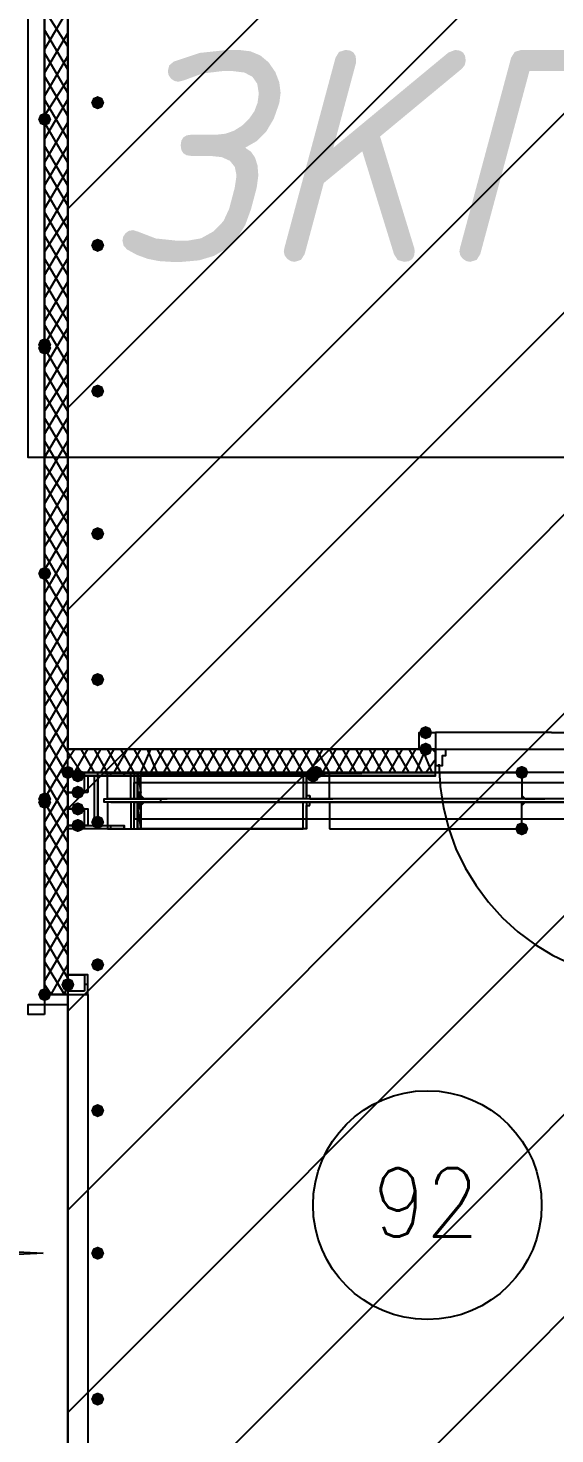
# Model space of a CAD drawing. Header units: millimetres. Extents: x 0 to 420, y 0 to 297.
# Drawn here: x 105.16 to 111.89, y 174.48 to 192.43 of the extents above; entities that cross this region are included whole.
import ezdxf

# ---------------------------------------------------------------- set-up
doc = ezdxf.new("R2010")
doc.units = ezdxf.units.MM
doc.layers.get('0').update_dxf_attribs({"linetype": 'CONTINUOUS'})
doc.styles.get("Standard").update_dxf_attribs({"font": 'STANDARD'})

msp = doc.modelspace()

# ---------------------------------------------------------------- hatches: boundary and pattern name
at = {"true_color": 0x000007}
h = msp.add_hatch(color=0, dxfattribs=at)
h.paths.add_polyline_path([(105.367667, 199.940333), (105.367667, 182.583667)], flags=0)
h.paths.add_polyline_path([(105.367667, 182.583667), (105.367667, 199.940333)], flags=0)
for points in [[(107.142581, 191.757873), (107.076986, 191.741336), (107.024897, 191.751396), (106.981075, 191.782126), (106.951309, 191.82643), (106.941388, 191.876935), (106.959715, 191.950936), (107.01525, 191.997651), (107.35287, 192.11003), (107.710333, 192.147582), (107.84979, 192.147582), (107.996973, 192.129908), (108.123538, 192.076888), (108.229535, 191.988522), (108.315016, 191.864808), (108.365383, 191.734997), (108.382264, 191.600225), (108.366279, 191.471241), (108.295586, 191.269289), (108.199261, 191.106612), (108.077304, 190.983208), (107.929717, 190.899079), (108.003192, 190.849048), (108.055738, 190.773333), (108.087304, 190.671884), (108.097837, 190.544648), (108.076891, 190.388654), (108.005233, 190.118007), (107.930207, 189.911198), (107.825881, 189.742216), (107.692306, 189.611061), (107.529534, 189.517734), (107.339434, 189.460683), (107.121635, 189.441666), (106.982729, 189.441666), (106.827372, 189.451493), (106.682041, 189.481009), (106.546631, 189.530265), (106.42104, 189.599313), (106.376392, 189.646925), (106.361509, 189.712313), (106.371086, 189.763438), (106.400094, 189.807122), (106.443571, 189.837163), (106.496557, 189.84736), (106.568215, 189.824761), (106.787323, 189.740425), (107.054387, 189.712313), (107.195498, 189.712313), (107.364583, 189.741734), (107.524573, 189.830273), (107.651904, 189.960911), (107.724664, 190.118007), (107.796322, 190.388654), (107.818922, 190.542443), (107.798045, 190.652496), (107.735413, 190.731234), (107.631027, 190.778552), (107.484886, 190.794348), (107.240697, 190.794348), (107.181459, 190.802823), (107.139274, 190.828248), (107.114039, 190.870623), (107.10565, 190.929947), (107.114039, 190.988953), (107.139274, 191.031164), (107.181459, 191.056529), (107.240697, 191.064995), (107.558749, 191.064995), (107.676158, 191.077518), (107.785298, 191.115155), (107.886171, 191.178011), (107.978775, 191.266188), (108.046919, 191.36458), (108.087364, 191.471241), (108.103901, 191.591957), (108.083351, 191.71648), (108.021769, 191.805553), (107.919261, 191.859072), (107.775927, 191.876935), (107.63647, 191.876935), (107.385805, 191.847169)], [(109.425973, 190.853879), (108.933738, 190.448185), (108.690101, 189.541987), (108.643316, 189.466608), (108.560565, 189.441666), (108.510198, 189.451588), (108.465205, 189.481353), (108.433717, 189.52421), (108.423313, 189.572855), (108.429376, 189.613645), (109.083669, 192.047261), (109.129144, 192.122433), (109.212653, 192.147582), (109.271659, 192.139219), (109.31387, 192.114164), (109.339234, 192.07247), (109.347701, 192.014188), (109.343842, 191.975051), (109.055005, 190.896874), (110.52675, 192.114509), (110.61274, 192.147582), (110.671746, 192.139107), (110.713957, 192.113682), (110.739321, 192.071307), (110.747787, 192.011983), (110.735454, 191.954105), (110.698729, 191.907803), (109.653074, 191.042395), (110.089636, 189.618055), (110.096251, 189.57506), (110.087776, 189.516545), (110.062351, 189.474877), (110.019977, 189.449951), (109.960652, 189.441666), (109.87797, 189.465713), (109.831668, 189.538129)], [(112.682359, 191.876935), (111.561188, 191.876935), (110.933905, 189.541987), (110.88712, 189.466608), (110.804369, 189.441666), (110.754002, 189.451588), (110.709009, 189.481353), (110.677521, 189.52421), (110.667116, 189.572855), (110.67318, 189.613645), (111.327472, 192.047261), (111.372948, 192.122433), (111.456457, 192.147582), (112.856543, 192.147582), (112.915549, 192.139219), (112.95776, 192.114164), (112.983125, 192.07247), (112.991591, 192.014188), (112.987733, 191.975051), (112.335645, 189.541987), (112.29017, 189.466608), (112.206661, 189.441666), (112.15588, 189.451588), (112.1113, 189.481353), (112.079812, 189.52421), (112.069408, 189.572855), (112.075471, 189.613645)], [(106.129667, 191.473667), (106.104796, 191.413871), (106.045, 191.389), (105.985204, 191.413871), (105.960333, 191.473667), (105.985204, 191.533462), (106.045, 191.558333), (106.104796, 191.533463)], [(106.129667, 189.653333), (106.104796, 189.593537), (106.045, 189.568667), (105.985204, 189.593537), (105.960333, 189.653333), (105.985204, 189.713129), (106.045, 189.738), (106.104796, 189.713129)], [(106.129667, 187.790667), (106.104796, 187.730871), (106.045, 187.706), (105.985204, 187.730871), (105.960333, 187.790667), (105.985204, 187.850462), (106.045, 187.875333), (106.104796, 187.850463)], [(106.129667, 185.970333), (106.104796, 185.910537), (106.045, 185.885667), (105.985204, 185.910537), (105.960333, 185.970333), (105.985204, 186.030129), (106.045, 186.055), (106.104796, 186.030129)], [(106.129667, 184.107667), (106.104796, 184.047871), (106.045, 184.023), (105.985204, 184.047871), (105.960333, 184.107667), (105.985204, 184.167462), (106.045, 184.192333), (106.104796, 184.167463)], [(110.320667, 183.430333), (110.295796, 183.370537), (110.236, 183.345667), (110.176204, 183.370537), (110.151333, 183.430333), (110.176204, 183.490129), (110.236, 183.515), (110.295796, 183.490129)], [(110.320667, 183.218667), (110.295796, 183.158871), (110.236, 183.134), (110.176204, 183.158871), (110.151333, 183.218667), (110.176204, 183.278462), (110.236, 183.303333), (110.295796, 183.278463)], [(105.875667, 182.88), (105.850796, 182.820204), (105.791, 182.795333), (105.731204, 182.820204), (105.706333, 182.88), (105.731204, 182.939796), (105.791, 182.964667), (105.850796, 182.939796)], [(111.548333, 182.922333), (111.523463, 182.862537), (111.463667, 182.837667), (111.403871, 182.862537), (111.379, 182.922333), (111.403871, 182.982129), (111.463667, 183.007), (111.523462, 182.982129)], [(105.875667, 182.668333), (105.850796, 182.608537), (105.791, 182.583667), (105.731204, 182.608537), (105.706333, 182.668333), (105.731204, 182.728129), (105.791, 182.753), (105.850796, 182.728129)], [(105.875667, 182.456667), (105.850796, 182.396871), (105.791, 182.372), (105.731204, 182.396871), (105.706333, 182.456667), (105.731204, 182.516462), (105.791, 182.541333), (105.850796, 182.516463)], [(106.129667, 182.287333), (106.104796, 182.227537), (106.045, 182.202667), (105.985204, 182.227537), (105.960333, 182.287333), (105.985204, 182.347129), (106.045, 182.372), (106.104796, 182.347129)], [(105.875667, 182.245), (105.850796, 182.185204), (105.791, 182.160333), (105.731204, 182.185204), (105.706333, 182.245), (105.731204, 182.304796), (105.791, 182.329667), (105.850796, 182.304796)], [(111.548333, 182.202667), (111.523463, 182.142871), (111.463667, 182.118), (111.403871, 182.142871), (111.379, 182.202667), (111.403871, 182.262462), (111.463667, 182.287333), (111.523462, 182.262463)], [(106.129667, 180.467), (106.104796, 180.407204), (106.045, 180.382333), (105.985204, 180.407204), (105.960333, 180.467), (105.985204, 180.526796), (106.045, 180.551667), (106.104796, 180.526796)], [(105.748667, 180.213), (105.723796, 180.153204), (105.664, 180.128333), (105.604204, 180.153204), (105.579333, 180.213), (105.604204, 180.272796), (105.664, 180.297667), (105.723796, 180.272796)], [(106.129667, 178.604333), (106.104796, 178.544537), (106.045, 178.519667), (105.985204, 178.544537), (105.960333, 178.604333), (105.985204, 178.664129), (106.045, 178.689), (106.104796, 178.664129)], [(106.129667, 176.784), (106.104796, 176.724204), (106.045, 176.699333), (105.985204, 176.724204), (105.960333, 176.784), (105.985204, 176.843796), (106.045, 176.868667), (106.104796, 176.843796)], [(106.129667, 174.921333), (106.104796, 174.861537), (106.045, 174.836667), (105.985204, 174.861537), (105.960333, 174.921333), (105.985204, 174.981129), (106.045, 175.006), (106.104796, 174.981129)]]:
    msp.add_hatch(color=0, dxfattribs=at).paths.add_polyline_path(points, flags=0)
at = {"true_color": 0x0000fe}
for points in [[(105.452333, 191.262), (105.427463, 191.202204), (105.367667, 191.177333), (105.307871, 191.202204), (105.283, 191.262), (105.307871, 191.321796), (105.367667, 191.346667), (105.427462, 191.321796)], [(105.452333, 191.262), (105.427463, 191.202204), (105.367667, 191.177333), (105.307871, 191.202204), (105.283, 191.262), (105.307871, 191.321796), (105.367667, 191.346667), (105.427462, 191.321796)], [(105.452333, 188.383333), (105.427463, 188.323537), (105.367667, 188.298667), (105.307871, 188.323537), (105.283, 188.383333), (105.307871, 188.443129), (105.367667, 188.468), (105.427462, 188.443129)], [(105.452333, 188.341), (105.427463, 188.281204), (105.367667, 188.256333), (105.307871, 188.281204), (105.283, 188.341), (105.307871, 188.400796), (105.367667, 188.425667), (105.427462, 188.400796)], [(105.452333, 185.462333), (105.427463, 185.402537), (105.367667, 185.377667), (105.307871, 185.402537), (105.283, 185.462333), (105.307871, 185.522129), (105.367667, 185.547), (105.427462, 185.522129)], [(105.452333, 185.462333), (105.427463, 185.402537), (105.367667, 185.377667), (105.307871, 185.402537), (105.283, 185.462333), (105.307871, 185.522129), (105.367667, 185.547), (105.427462, 185.522129)], [(105.748667, 182.922333), (105.723796, 182.862537), (105.664, 182.837667), (105.604204, 182.862537), (105.579333, 182.922333), (105.604204, 182.982129), (105.664, 183.007), (105.723796, 182.982129)], [(108.881333, 182.88), (108.856462, 182.820204), (108.796667, 182.795333), (108.736871, 182.820204), (108.712, 182.88), (108.736871, 182.939796), (108.796667, 182.964667), (108.856462, 182.939796)], [(108.923667, 182.922333), (108.898796, 182.862537), (108.839, 182.837667), (108.779204, 182.862537), (108.754333, 182.922333), (108.779204, 182.982129), (108.839, 183.007), (108.898796, 182.982129)], [(105.452333, 182.583667), (105.427463, 182.523871), (105.367667, 182.499), (105.307871, 182.523871), (105.283, 182.583667), (105.307871, 182.643462), (105.367667, 182.668333), (105.427462, 182.643463)], [(105.452333, 182.541333), (105.427463, 182.481537), (105.367667, 182.456667), (105.307871, 182.481537), (105.283, 182.541333), (105.307871, 182.601129), (105.367667, 182.626), (105.427462, 182.601129)], [(105.452333, 180.086), (105.427463, 180.026204), (105.367667, 180.001333), (105.307871, 180.026204), (105.283, 180.086), (105.307871, 180.145796), (105.367667, 180.170667), (105.427462, 180.145796)], [(105.452333, 180.086), (105.427463, 180.026204), (105.367667, 180.001333), (105.307871, 180.026204), (105.283, 180.086), (105.307871, 180.145796), (105.367667, 180.170667), (105.427462, 180.145796)]]:
    msp.add_hatch(color=0, dxfattribs=at).paths.add_polyline_path(points, flags=0)
at = {"true_color": 0x000007}
h = msp.add_hatch(color=0, dxfattribs=at)
h.paths.add_polyline_path([(110.363, 182.922333), (105.664, 182.922333), (110.363, 182.88)], flags=0)
h.paths.add_polyline_path([(105.664, 182.922333), (110.363, 182.88), (105.664, 182.88)], flags=0)
at = {"true_color": 0x000062}
h = msp.add_hatch(color=0, dxfattribs=at)
h.paths.add_polyline_path([(106.553, 182.922333), (106.595333, 182.922333)], flags=0)
h.paths.add_polyline_path([(106.595333, 182.922333), (106.553, 182.922333)], flags=0)
h.paths.add_polyline_path([(106.595333, 182.922333), (106.553, 182.922333)], flags=0)
h.paths.add_polyline_path([(106.553, 182.922333), (106.595333, 182.922333)], flags=0)
h.paths.add_polyline_path([(106.595333, 182.922333), (106.553, 182.922333)], flags=0)
h.paths.add_polyline_path([(106.595333, 182.922333), (106.553, 182.922333)], flags=0)
h = msp.add_hatch(color=0, dxfattribs=at)
h.paths.add_polyline_path([(106.595333, 182.922333), (106.553, 182.922333), (106.595333, 182.668333)], flags=0)
h.paths.add_polyline_path([(106.553, 182.922333), (106.595333, 182.668333), (106.553, 182.668333)], flags=0)
h = msp.add_hatch(color=0, dxfattribs=at)
h.paths.add_polyline_path([(106.595333, 182.668333), (106.553, 182.668333), (106.595333, 182.626)], flags=0)
h.paths.add_polyline_path([(106.553, 182.668333), (106.595333, 182.626), (106.553, 182.626)], flags=0)
h.paths.add_polyline_path([(106.595333, 182.626), (106.553, 182.626)], flags=0)
h.paths.add_polyline_path([(106.553, 182.626), (106.595333, 182.626)], flags=0)
h.paths.add_polyline_path([(106.595333, 182.626), (106.553, 182.626)], flags=0)
h.paths.add_polyline_path([(106.595333, 182.626), (106.553, 182.626)], flags=0)
h.paths.add_polyline_path([(106.553, 182.626), (106.595333, 182.626)], flags=0)
h.paths.add_polyline_path([(106.595333, 182.626), (106.553, 182.626)], flags=0)
h = msp.add_hatch(color=0, dxfattribs=at)
h.paths.add_polyline_path([(106.595333, 182.626), (106.553, 182.626), (106.637667, 182.583667)], flags=0)
h.paths.add_polyline_path([(106.553, 182.626), (106.637667, 182.583667), (106.553, 182.583667)], flags=0)
h = msp.add_hatch(color=0, dxfattribs=at)
h.paths.add_polyline_path([(106.849333, 182.583667), (106.553, 182.583667)], flags=0)
h.paths.add_polyline_path([(106.849333, 182.583667), (106.553, 182.583667), (106.637667, 182.583667)], flags=0)
h = msp.add_hatch(color=0, dxfattribs=at)
h.paths.add_polyline_path([(106.553, 182.583667), (106.934, 182.583667)], flags=0)
h.paths.add_polyline_path([(106.934, 182.583667), (106.553, 182.583667)], flags=0)
h.paths.add_polyline_path([(106.934, 182.583667), (106.553, 182.583667)], flags=0)
h.paths.add_polyline_path([(106.553, 182.583667), (106.934, 182.583667)], flags=0)
h.paths.add_polyline_path([(106.934, 182.583667), (106.553, 182.583667)], flags=0)
h.paths.add_polyline_path([(106.934, 182.583667), (106.553, 182.583667)], flags=0)
h.paths.add_polyline_path([(106.553, 182.583667), (106.934, 182.583667)], flags=0)
h.paths.add_polyline_path([(106.934, 182.583667), (106.553, 182.583667)], flags=0)
h.paths.add_polyline_path([(106.934, 182.583667), (106.553, 182.583667)], flags=0)
h.paths.add_polyline_path([(106.553, 182.583667), (106.934, 182.583667)], flags=0)
h.paths.add_polyline_path([(106.934, 182.583667), (106.553, 182.583667)], flags=0)
h.paths.add_polyline_path([(106.934, 182.583667), (106.553, 182.583667), (106.891667, 182.583667)], flags=0)
for points in [[(106.891667, 182.583667), (106.849333, 182.583667)], [(106.553, 182.202667), (106.595333, 182.202667)]]:
    msp.add_hatch(color=0, dxfattribs=at).paths.add_polyline_path(points, flags=0)
h = msp.add_hatch(color=0, dxfattribs=at)
h.paths.add_polyline_path([(106.849333, 182.583667), (106.891667, 182.583667)], flags=0)
h.paths.add_polyline_path([(106.891667, 182.583667), (106.849333, 182.583667)], flags=0)
at = {"true_color": 0x000007}
h = msp.add_hatch(color=0, dxfattribs=at)
h.paths.add_polyline_path([(105.367667, 182.541333), (105.367667, 180.086)], flags=0)
h.paths.add_polyline_path([(105.367667, 180.086), (105.367667, 182.541333)], flags=0)
at = {"true_color": 0x000062}
h = msp.add_hatch(color=0, dxfattribs=at)
h.paths.add_polyline_path([(106.553, 182.541333), (106.934, 182.541333)], flags=0)
h.paths.add_polyline_path([(106.934, 182.541333), (106.553, 182.541333)], flags=0)
h.paths.add_polyline_path([(106.934, 182.541333), (106.553, 182.541333)], flags=0)
h.paths.add_polyline_path([(106.553, 182.541333), (106.934, 182.541333)], flags=0)
h.paths.add_polyline_path([(106.934, 182.541333), (106.553, 182.541333)], flags=0)
h.paths.add_polyline_path([(106.934, 182.541333), (106.553, 182.541333)], flags=0)
h.paths.add_polyline_path([(106.553, 182.541333), (106.934, 182.541333)], flags=0)
h.paths.add_polyline_path([(106.934, 182.541333), (106.553, 182.541333)], flags=0)
h.paths.add_polyline_path([(106.934, 182.541333), (106.553, 182.541333)], flags=0)
h.paths.add_polyline_path([(106.553, 182.541333), (106.934, 182.541333)], flags=0)
h = msp.add_hatch(color=0, dxfattribs=at)
h.paths.add_polyline_path([(106.891667, 182.541333), (106.849333, 182.541333)], flags=0)
h.paths.add_polyline_path([(106.891667, 182.541333), (106.849333, 182.541333)], flags=0)
h.paths.add_polyline_path([(106.849333, 182.541333), (106.891667, 182.541333)], flags=0)
h.paths.add_polyline_path([(106.891667, 182.541333), (106.553, 182.541333)], flags=0)
h.paths.add_polyline_path([(106.891667, 182.541333), (106.553, 182.541333), (106.934, 182.541333)], flags=0)
h = msp.add_hatch(color=0, dxfattribs=at)
h.paths.add_polyline_path([(106.637667, 182.541333), (106.553, 182.541333)], flags=0)
h.paths.add_polyline_path([(106.637667, 182.541333), (106.553, 182.541333), (106.849333, 182.541333)], flags=0)
h = msp.add_hatch(color=0, dxfattribs=at)
h.paths.add_polyline_path([(106.637667, 182.541333), (106.553, 182.541333), (106.595333, 182.499)], flags=0)
h.paths.add_polyline_path([(106.553, 182.541333), (106.595333, 182.499), (106.553, 182.499)], flags=0)
h.paths.add_polyline_path([(106.595333, 182.499), (106.553, 182.499)], flags=0)
h.paths.add_polyline_path([(106.553, 182.499), (106.595333, 182.499)], flags=0)
h.paths.add_polyline_path([(106.595333, 182.499), (106.553, 182.499)], flags=0)
h.paths.add_polyline_path([(106.595333, 182.499), (106.553, 182.499)], flags=0)
h.paths.add_polyline_path([(106.553, 182.499), (106.595333, 182.499)], flags=0)
h.paths.add_polyline_path([(106.595333, 182.499), (106.553, 182.499)], flags=0)
h = msp.add_hatch(color=0, dxfattribs=at)
h.paths.add_polyline_path([(106.595333, 182.499), (106.553, 182.499), (106.595333, 182.456667)], flags=0)
h.paths.add_polyline_path([(106.553, 182.499), (106.595333, 182.456667), (106.553, 182.456667)], flags=0)
h = msp.add_hatch(color=0, dxfattribs=at)
h.paths.add_polyline_path([(106.595333, 182.456667), (106.553, 182.456667), (106.595333, 182.202667)], flags=0)
h.paths.add_polyline_path([(106.553, 182.456667), (106.595333, 182.202667), (106.553, 182.202667)], flags=0)
h.paths.add_polyline_path([(106.595333, 182.202667), (106.553, 182.202667)], flags=0)
h.paths.add_polyline_path([(106.553, 182.202667), (106.595333, 182.202667)], flags=0)
h.paths.add_polyline_path([(106.595333, 182.202667), (106.553, 182.202667)], flags=0)
h.paths.add_polyline_path([(106.595333, 182.202667), (106.553, 182.202667)], flags=0)

# ---------------------------------------------------------------- linework, layer by layer
at = {"color": 0, "true_color": 0x000007}
for points in [[(105.367667, 235.373333), (105.367667, 180.086)], [(105.664, 183.218667), (105.664, 200.321333)], [(105.367667, 182.583667), (105.367667, 199.940333), (105.367667, 182.583667), (105.367667, 199.940333)], [(105.367667, 192.151), (105.664, 192.659)], [(105.664, 192.193333), (105.367667, 192.659)], [(105.664, 191.897), (105.367667, 192.405)], [(105.367667, 191.854667), (105.664, 192.362667)], [(105.664, 191.600667), (105.367667, 192.108667)], [(105.367667, 191.558333), (105.664, 192.066333)], [(105.664, 191.304333), (105.367667, 191.812333)], [(105.367667, 191.304333), (105.664, 191.77)], [(105.367667, 191.008), (105.664, 191.516)], [(105.664, 191.008), (105.367667, 191.516)], [(105.367667, 190.711667), (105.664, 191.219667)], [(105.664, 190.711667), (105.367667, 191.219667)], [(105.367667, 190.415333), (105.664, 190.923333)], [(105.664, 190.415333), (105.367667, 190.923333)], [(105.664, 190.161333), (105.367667, 190.669333)], [(105.367667, 190.119), (105.664, 190.627)], [(105.664, 189.865), (105.367667, 190.373)], [(105.367667, 189.822667), (105.664, 190.330667)], [(105.664, 189.568667), (105.367667, 190.076667)], [(105.367667, 189.568667), (105.664, 190.034333)], [(105.367667, 189.272333), (105.664, 189.780333)], [(105.664, 189.272333), (105.367667, 189.780333)], [(105.367667, 188.976), (105.664, 189.484)], [(105.664, 188.976), (105.367667, 189.484)], [(105.367667, 188.679667), (105.664, 189.187667)], [(105.664, 188.679667), (105.367667, 189.187667)], [(105.367667, 188.383333), (105.664, 188.891333)], [(105.664, 188.425667), (105.367667, 188.891333)], [(105.664, 188.129333), (105.367667, 188.637333)], [(105.367667, 188.087), (105.664, 188.595)], [(105.664, 187.833), (105.367667, 188.341)], [(105.367667, 187.790667), (105.664, 188.298667)], [(105.664, 187.536667), (105.367667, 188.044667)], [(105.367667, 187.536667), (105.664, 188.002333)], [(105.367667, 187.240333), (105.664, 187.748333)], [(105.664, 187.240333), (105.367667, 187.748333)], [(105.367667, 186.944), (105.664, 187.452)], [(105.664, 186.944), (105.367667, 187.452)], [(105.367667, 186.647667), (105.664, 187.155667)], [(105.664, 186.647667), (105.367667, 187.155667)], [(105.367667, 186.351333), (105.664, 186.859333)], [(105.664, 186.393667), (105.367667, 186.859333)], [(105.664, 186.097333), (105.367667, 186.605333)], [(105.367667, 186.055), (105.664, 186.563)], [(105.664, 185.801), (105.367667, 186.309)], [(105.367667, 185.801), (105.664, 186.266667)], [(105.367667, 185.504667), (105.664, 186.012667)], [(105.664, 185.504667), (105.367667, 186.012667)], [(105.367667, 185.208333), (105.664, 185.716333)], [(105.664, 185.208333), (105.367667, 185.716333)], [(105.367667, 184.912), (105.664, 185.42)], [(105.664, 184.912), (105.367667, 185.42)], [(105.367667, 184.615667), (105.664, 185.123667)], [(105.664, 184.658), (105.367667, 185.123667)], [(105.664, 184.361667), (105.367667, 184.869667)], [(105.367667, 184.319333), (105.664, 184.827333)], [(105.664, 184.065333), (105.367667, 184.573333)], [(105.367667, 184.023), (105.664, 184.531)], [(105.664, 183.769), (105.367667, 184.277)], [(105.367667, 183.769), (105.664, 184.234667)], [(105.367667, 183.472667), (105.664, 183.980667)], [(105.664, 183.472667), (105.367667, 183.980667)], [(105.367667, 183.176333), (105.664, 183.684333)], [(105.664, 183.176333), (105.367667, 183.684333)], [(105.367667, 182.88), (105.664, 183.388)], [(105.664, 182.88), (105.367667, 183.388)], [(111.844667, 183.430333), (110.363, 183.430333), (110.363, 183.345667)], [(110.363, 183.345667), (110.363, 183.218667), (111.844667, 183.218667)], [(111.844667, 183.430333), (113.284, 183.430333), (113.495667, 183.430333), (113.495667, 183.218667), (113.284, 183.218667), (113.284, 183.430333), (113.538, 183.430333), (113.538, 183.218667), (113.284, 183.218667), (113.284, 183.430333), (113.284, 183.345667)], [(111.844667, 183.218667), (113.284, 183.218667), (113.284, 183.345667)], [(105.367667, 182.583667), (105.664, 183.091667)], [(105.664, 182.626), (105.367667, 183.091667)], [(105.664, 183.091667), (105.748667, 183.218667)], [(110.363, 183.218667), (105.664, 183.218667)], [(105.833333, 182.922333), (105.664, 183.176333)], [(105.748667, 182.922333), (105.918, 183.218667)], [(106.002667, 182.922333), (105.833333, 183.218667)], [(105.918, 182.922333), (106.087333, 183.218667)], [(106.172, 182.922333), (106.002667, 183.218667)], [(106.087333, 182.922333), (106.256667, 183.218667)], [(106.341333, 182.922333), (106.172, 183.218667)], [(106.256667, 182.922333), (106.426, 183.218667)], [(106.510667, 182.922333), (106.341333, 183.218667)], [(106.426, 182.922333), (106.595333, 183.218667)], [(106.68, 182.922333), (106.510667, 183.218667)], [(106.595333, 182.922333), (106.722333, 183.218667)], [(106.807, 182.922333), (106.68, 183.218667)], [(106.722333, 182.922333), (106.891667, 183.218667)], [(106.976333, 182.922333), (106.807, 183.218667)], [(106.891667, 182.922333), (107.061, 183.218667)], [(107.145667, 182.922333), (106.976333, 183.218667)], [(107.061, 182.922333), (107.230333, 183.218667)], [(107.315, 182.922333), (107.145667, 183.218667)], [(107.230333, 182.922333), (107.399667, 183.218667)], [(107.484333, 182.922333), (107.315, 183.218667)], [(107.399667, 182.922333), (107.569, 183.218667)], [(107.653667, 182.922333), (107.484333, 183.218667)], [(107.569, 182.922333), (107.738333, 183.218667)], [(107.823, 182.922333), (107.653667, 183.218667)], [(107.738333, 182.922333), (107.907667, 183.218667)], [(107.992333, 182.922333), (107.823, 183.218667)], [(107.907667, 182.922333), (108.077, 183.218667)], [(108.161667, 182.922333), (107.992333, 183.218667)], [(108.077, 182.922333), (108.246333, 183.218667)], [(108.331, 182.922333), (108.161667, 183.218667)], [(108.246333, 182.922333), (108.415667, 183.218667)], [(108.500333, 182.922333), (108.331, 183.218667)], [(108.415667, 182.922333), (108.585, 183.218667)], [(108.669667, 182.922333), (108.500333, 183.218667)], [(108.585, 182.922333), (108.754333, 183.218667)], [(108.839, 182.922333), (108.669667, 183.218667)], [(108.754333, 182.922333), (108.923667, 183.218667)], [(109.008333, 182.922333), (108.839, 183.218667)], [(108.923667, 182.922333), (109.093, 183.218667)], [(109.177667, 182.922333), (109.008333, 183.218667)], [(109.093, 182.922333), (109.262333, 183.218667)], [(109.347, 182.922333), (109.177667, 183.218667)], [(109.262333, 182.922333), (109.431667, 183.218667)], [(109.516333, 182.922333), (109.347, 183.218667)], [(109.431667, 182.922333), (109.601, 183.218667)], [(109.685667, 182.922333), (109.516333, 183.218667)], [(109.601, 182.922333), (109.770333, 183.218667)], [(109.855, 182.922333), (109.685667, 183.218667)], [(109.770333, 182.922333), (109.939667, 183.218667)], [(110.024333, 182.922333), (109.855, 183.218667)], [(109.939667, 182.922333), (110.109, 183.218667)], [(110.193667, 182.922333), (110.024333, 183.218667)], [(110.109, 182.922333), (110.236, 183.218667)], [(110.320667, 182.922333), (110.193667, 183.218667)], [(110.236, 182.922333), (110.363, 183.091667)], [(110.363, 183.176333), (110.320667, 183.218667)], [(110.363, 182.922333), (110.363, 183.007), (110.363, 183.218667)], [(110.363, 182.922333), (105.664, 182.922333), (110.363, 182.922333), (105.664, 182.88)], [(105.664, 182.88), (105.664, 182.922333)], [(105.664, 182.922333), (110.363, 182.922333)], [(105.664, 180.086), (105.664, 182.922333)], [(105.875667, 182.88), (105.875667, 182.922333)], [(106.045, 182.202667), (106.045, 182.922333)], [(106.553, 182.583667), (106.172, 182.583667), (106.172, 182.922333), (106.553, 182.922333)], [(106.214333, 182.88), (106.214333, 182.922333)], [(106.510667, 182.922333), (108.669667, 182.922333), (108.669667, 182.583667), (106.510667, 182.583667), (106.214333, 182.583667), (106.468333, 182.583667), (106.468333, 182.626), (106.468333, 182.922333), (106.510667, 182.922333), (106.510667, 182.583667)], [(106.383667, 182.88), (106.383667, 182.922333)], [(108.712, 182.922333), (106.553, 182.922333)], [(108.712, 182.583667), (108.712, 182.922333), (108.712, 182.626), (108.754333, 182.626)], [(110.363, 182.922333), (110.363, 183.007)], [(110.405333, 183.028167), (110.419649, 182.744658), (110.461667, 182.46934), (110.529993, 182.203605), (110.623234, 181.948849), (110.739996, 181.706463), (110.878886, 181.477843), (111.038509, 181.264381), (111.217472, 181.067472), (111.414381, 180.888509), (111.627843, 180.728886), (111.856463, 180.589996), (112.098849, 180.473234), (112.353605, 180.379993), (112.61934, 180.311667), (112.894658, 180.269649), (113.178167, 180.255333)], [(111.463667, 182.922333), (111.463667, 182.626), (111.506, 182.583667), (111.717667, 182.583667), (111.76, 182.583667)], [(105.664, 182.329667), (105.367667, 182.837667)], [(105.367667, 182.287333), (105.664, 182.795333)], [(106.510667, 182.795333), (106.510667, 182.583667), (106.510667, 182.626), (106.510667, 182.795333), (117.136333, 182.795333), (117.136333, 182.583667), (106.510667, 182.583667)], [(108.712, 182.583667), (106.553, 182.583667)], [(106.891667, 182.583667), (106.637667, 182.583667)], [(108.754333, 182.626), (108.754333, 182.583667), (109.050667, 182.583667), (108.712, 182.583667)], [(109.050667, 182.583667), (108.754333, 182.583667)], [(111.76, 182.583667), (111.463667, 182.583667)], [(105.367667, 182.541333), (105.367667, 180.086), (105.367667, 182.541333), (105.367667, 180.086)], [(105.664, 182.033333), (105.367667, 182.541333)], [(105.367667, 182.033333), (105.664, 182.499)], [(106.553, 182.541333), (106.172, 182.541333), (106.172, 182.202667), (106.553, 182.202667)], [(106.510667, 182.202667), (108.669667, 182.202667), (108.669667, 182.541333), (106.510667, 182.541333), (106.214333, 182.541333), (106.468333, 182.541333), (106.468333, 182.499), (106.468333, 182.202667), (106.510667, 182.202667), (106.510667, 182.541333)], [(106.510667, 182.541333), (106.510667, 182.499), (106.510667, 182.329667), (117.136333, 182.329667), (117.136333, 182.499), (117.136333, 182.541333), (117.136333, 182.499), (117.136333, 182.329667)], [(108.712, 182.541333), (106.553, 182.541333)], [(106.891667, 182.541333), (106.637667, 182.541333)], [(108.712, 182.541333), (108.712, 182.202667), (108.712, 182.499), (108.754333, 182.499)], [(108.754333, 182.499), (108.754333, 182.541333), (109.050667, 182.541333), (108.712, 182.541333)], [(109.050667, 182.541333), (108.754333, 182.541333)], [(111.76, 182.541333), (111.463667, 182.541333)], [(111.463667, 182.202667), (111.463667, 182.499), (111.506, 182.541333), (111.717667, 182.541333), (111.76, 182.541333)], [(105.367667, 181.737), (105.664, 182.245)], [(105.664, 181.737), (105.367667, 182.245)], [(105.664, 182.202667), (105.664, 182.245)], [(105.875667, 182.202667), (105.875667, 182.245)], [(106.214333, 182.202667), (106.214333, 182.245)], [(106.383667, 182.202667), (106.383667, 182.245)], [(108.712, 182.202667), (106.553, 182.202667)], [(105.367667, 181.440667), (105.664, 181.948667)], [(105.664, 181.440667), (105.367667, 181.948667)], [(105.367667, 181.144333), (105.664, 181.652333)], [(105.664, 181.144333), (105.367667, 181.652333)], [(105.367667, 180.848), (105.664, 181.356)], [(105.664, 180.890333), (105.367667, 181.356)], [(105.664, 180.594), (105.367667, 181.102)], [(105.367667, 180.551667), (105.664, 181.059667)], [(105.664, 180.297667), (105.367667, 180.805667)], [(105.367667, 180.255333), (105.664, 180.763333)], [(105.621667, 180.086), (105.367667, 180.509333)], [(105.452333, 180.086), (105.664, 180.467)], [(105.452333, 180.086), (105.367667, 180.213)], [(105.621667, 180.086), (105.664, 180.213)], [(105.918, 180.213), (105.875667, 180.213)], [(105.367667, 180.086), (105.664, 180.086)], [(105.664, 176.784), (105.664, 180.086), (105.791, 180.086)], [(105.791, 180.086), (105.918, 180.086), (105.918, 176.784)], [(102.150333, 179.980167), (102.166835, 179.653381), (102.215269, 179.336034), (102.294028, 179.029732), (102.401507, 178.736083), (102.536098, 178.456693), (102.696194, 178.193169), (102.880189, 177.947117), (103.086477, 177.720143), (103.31345, 177.513856), (103.559502, 177.329861), (103.823027, 177.169764), (104.102417, 177.035174), (104.396066, 176.927695), (104.702367, 176.848936), (105.019714, 176.800502), (105.3465, 176.784)], [(105.3465, 176.784), (105.019714, 176.767498), (104.702367, 176.719064), (104.396066, 176.640305), (104.102417, 176.532826), (103.823027, 176.398236), (103.559502, 176.238139), (103.31345, 176.054144), (103.086477, 175.847857), (102.880189, 175.620883), (102.696194, 175.374831), (102.536098, 175.111307), (102.401507, 174.831917), (102.294028, 174.538268), (102.215269, 174.231966), (102.166835, 173.914619), (102.150333, 173.587833)], [(105.791, 173.439667), (105.664, 173.439667), (105.664, 176.784)], [(105.918, 176.784), (105.918, 173.439667), (105.791, 173.439667)]]:
    msp.add_lwpolyline(points, dxfattribs=at)
at = {"color": 0, "true_color": 0x000098}
msp.add_lwpolyline([(117.983, 200.321333), (105.664, 200.321333), (105.664, 183.218667), (117.983, 183.218667)], close=True, dxfattribs=at)
at = {"color": 0, "true_color": 0x00001e}
for points in [[(105.664001, 190.118999), (115.866335, 200.321333)], [(105.664001, 187.578999), (117.983001, 199.897999)], [(105.664001, 184.996666), (117.983001, 197.315666)], [(105.664001, 182.456666), (117.983001, 194.775666)], [(105.664001, 179.874333), (117.983001, 192.193333)], [(105.664001, 177.334333), (117.983001, 189.653333)], [(105.664001, 174.751999), (117.983001, 187.070999)], [(105.664001, 172.211999), (117.983001, 184.530999)], [(105.664001, 169.629666), (117.983001, 181.948666)]]:
    msp.add_lwpolyline(points, dxfattribs=at)
msp.add_lwpolyline([(105.664001, 200.321333), (117.983001, 200.321333), (117.983001, 153.204333), (105.664001, 153.204333)], close=True, dxfattribs=at)
at = {"color": 0, "true_color": 0x000007}
for points in [[(105.367667, 199.940333), (105.367667, 182.583667)], [(105.367667, 182.583667), (105.367667, 199.940333)], [(105.367667, 182.583667), (105.367667, 199.940333)], [(105.367667, 182.583667), (105.367667, 199.940333)], [(105.156001, 194.394666), (118.364001, 194.394666), (118.364001, 186.943999), (105.156001, 186.943999)], [(110.151333, 183.430333), (110.363, 183.430333), (110.363, 183.218667), (110.151333, 183.218667), (110.151333, 183.430333), (110.363, 183.430333), (110.363, 183.218667), (110.151333, 183.218667)], [(110.49, 183.218667), (110.49, 183.134), (110.447667, 183.134), (110.447667, 183.007), (110.363, 183.007), (110.363, 183.218667)], [(110.363, 183.218667), (110.363, 183.007)], [(110.363, 182.922333), (105.664, 182.922333), (110.363, 182.88)], [(105.664, 182.922333), (110.363, 182.88), (105.664, 182.88)], [(106.383667, 182.202667), (105.664, 182.202667), (105.664, 182.245), (106.002667, 182.245), (106.002667, 182.88), (105.664, 182.88), (105.664, 182.922333), (106.383667, 182.922333), (106.383667, 182.88), (106.045, 182.88), (106.045, 182.245), (106.383667, 182.245)], [(110.363, 182.922333), (105.664, 182.922333), (105.664, 182.88), (110.363, 182.88)], [(110.363, 182.922333), (105.664, 182.922333), (105.664, 182.88), (110.363, 182.88)], [(109.008333, 182.922333), (111.463667, 182.922333), (111.463667, 182.583667), (109.008333, 182.583667)], [(105.918, 182.668333), (105.664, 182.668333), (105.664, 182.88), (105.918, 182.88)], [(105.875667, 182.668333), (105.875667, 182.88), (105.664, 182.88), (105.664, 182.668333)], [(106.849333, 182.541333), (106.129667, 182.541333), (106.129667, 182.583667), (106.849333, 182.583667)], [(105.367667, 182.541333), (105.367667, 180.086)], [(105.367667, 180.086), (105.367667, 182.541333)], [(105.367667, 182.541333), (105.367667, 180.086)], [(105.367667, 182.541333), (105.367667, 180.086)], [(105.918, 182.245), (105.664, 182.245), (105.664, 182.456667), (105.918, 182.456667)], [(105.875667, 182.245), (105.875667, 182.456667), (105.664, 182.456667), (105.664, 182.245)], [(117.136333, 182.541333), (106.510667, 182.541333)], [(109.008333, 182.202667), (111.463667, 182.202667), (111.463667, 182.541333), (109.008333, 182.541333)], [(105.918, 180.086), (105.918, 180.34), (105.664, 180.34), (105.664, 180.086)], [(105.875667, 180.128333), (105.664, 180.128333), (105.664, 180.34), (105.875667, 180.34)], [(105.664, 180.086), (105.367667, 180.086), (105.367667, 179.959), (105.664, 179.959)], [(105.664, 180.086), (105.367667, 180.086)], [(105.367667, 179.832), (105.156, 179.832), (105.156, 179.959), (105.367667, 179.959)]]:
    msp.add_lwpolyline(points, close=True, dxfattribs=at)
at = {"color": 0, "true_color": 0x000008}
msp.add_lwpolyline([(117.983, 170.603333), (117.983, 182.922333), (105.664, 182.922333), (105.664, 170.603333)], close=True, dxfattribs=at)
at = {"color": 0, "true_color": 0x000062}
for points in [[(106.553, 182.922333), (106.595333, 182.922333)], [(106.595333, 182.922333), (106.553, 182.922333)], [(106.595333, 182.922333), (106.553, 182.922333)], [(106.553, 182.922333), (106.595333, 182.922333)], [(106.595333, 182.922333), (106.553, 182.922333)], [(106.595333, 182.922333), (106.553, 182.922333)], [(106.595333, 182.922333), (106.553, 182.922333), (106.595333, 182.668333)], [(106.553, 182.922333), (106.595333, 182.668333), (106.553, 182.668333)], [(106.595333, 182.668333), (106.553, 182.668333), (106.595333, 182.626)], [(106.553, 182.668333), (106.595333, 182.626), (106.553, 182.626)], [(106.595333, 182.626), (106.553, 182.626)], [(106.553, 182.626), (106.595333, 182.626)], [(106.595333, 182.626), (106.553, 182.626)], [(106.595333, 182.626), (106.553, 182.626)], [(106.553, 182.626), (106.595333, 182.626)], [(106.595333, 182.626), (106.553, 182.626)], [(106.595333, 182.626), (106.553, 182.626), (106.637667, 182.583667)], [(106.553, 182.626), (106.637667, 182.583667), (106.553, 182.583667)], [(106.849333, 182.583667), (106.553, 182.583667)], [(106.849333, 182.583667), (106.553, 182.583667), (106.637667, 182.583667)], [(106.553, 182.583667), (106.934, 182.583667)], [(106.934, 182.583667), (106.553, 182.583667)], [(106.934, 182.583667), (106.553, 182.583667)], [(106.553, 182.583667), (106.934, 182.583667)], [(106.934, 182.583667), (106.553, 182.583667)], [(106.934, 182.583667), (106.553, 182.583667)], [(106.553, 182.583667), (106.934, 182.583667)], [(106.934, 182.583667), (106.553, 182.583667)], [(106.934, 182.583667), (106.553, 182.583667)], [(106.553, 182.583667), (106.934, 182.583667)], [(106.934, 182.583667), (106.553, 182.583667)], [(106.934, 182.583667), (106.553, 182.583667), (106.891667, 182.583667)], [(106.891667, 182.583667), (106.849333, 182.583667)], [(106.849333, 182.583667), (106.891667, 182.583667)], [(106.891667, 182.583667), (106.849333, 182.583667)], [(106.553, 182.541333), (106.934, 182.541333)], [(106.934, 182.541333), (106.553, 182.541333)], [(106.934, 182.541333), (106.553, 182.541333)], [(106.553, 182.541333), (106.934, 182.541333)], [(106.934, 182.541333), (106.553, 182.541333)], [(106.934, 182.541333), (106.553, 182.541333)], [(106.553, 182.541333), (106.934, 182.541333)], [(106.934, 182.541333), (106.553, 182.541333)], [(106.934, 182.541333), (106.553, 182.541333)], [(106.553, 182.541333), (106.934, 182.541333)], [(106.891667, 182.541333), (106.553, 182.541333)], [(106.891667, 182.541333), (106.553, 182.541333), (106.934, 182.541333)], [(106.637667, 182.541333), (106.553, 182.541333)], [(106.637667, 182.541333), (106.553, 182.541333), (106.849333, 182.541333)], [(106.637667, 182.541333), (106.553, 182.541333), (106.595333, 182.499)], [(106.553, 182.541333), (106.595333, 182.499), (106.553, 182.499)], [(106.595333, 182.499), (106.553, 182.499)], [(106.553, 182.499), (106.595333, 182.499)], [(106.595333, 182.499), (106.553, 182.499)], [(106.595333, 182.499), (106.553, 182.499)], [(106.553, 182.499), (106.595333, 182.499)], [(106.595333, 182.499), (106.553, 182.499)], [(106.595333, 182.499), (106.553, 182.499), (106.595333, 182.456667)], [(106.553, 182.499), (106.595333, 182.456667), (106.553, 182.456667)], [(106.595333, 182.456667), (106.553, 182.456667), (106.595333, 182.202667)], [(106.553, 182.456667), (106.595333, 182.202667), (106.553, 182.202667)], [(106.891667, 182.541333), (106.849333, 182.541333)], [(106.891667, 182.541333), (106.849333, 182.541333)], [(106.849333, 182.541333), (106.891667, 182.541333)], [(106.595333, 182.202667), (106.553, 182.202667)], [(106.553, 182.202667), (106.595333, 182.202667)], [(106.595333, 182.202667), (106.553, 182.202667)], [(106.595333, 182.202667), (106.553, 182.202667)], [(106.553, 182.202667), (106.595333, 182.202667)]]:
    msp.add_lwpolyline(points, close=True, dxfattribs=at)
for points in [[(106.553, 182.922333), (106.553, 182.583667), (106.934, 182.583667)], [(106.934, 182.583667), (106.891667, 182.583667), (106.849333, 182.583667), (106.637667, 182.583667), (106.595333, 182.626), (106.595333, 182.668333), (106.595333, 182.922333), (106.553, 182.922333)], [(106.934, 182.541333), (106.553, 182.541333), (106.553, 182.202667)], [(106.934, 182.541333), (106.891667, 182.541333), (106.849333, 182.541333), (106.637667, 182.541333), (106.595333, 182.499), (106.595333, 182.456667), (106.595333, 182.202667), (106.553, 182.202667)]]:
    msp.add_lwpolyline(points, dxfattribs=at)
at = {"color": 0, "true_color": 0x000007}
msp.add_circle((110.257167, 177.397833), 1.4605, dxfattribs=at)

# ---------------------------------------------------------------- texts
at = {"color": 0, "true_color": 0x000007, "insert": (109.55867, 177.867697), "char_height": 0.872032, "width": 1.06581688, "attachment_point": 1}
msp.add_mtext('92', dxfattribs=at)

doc.saveas('drawing.dxf')
